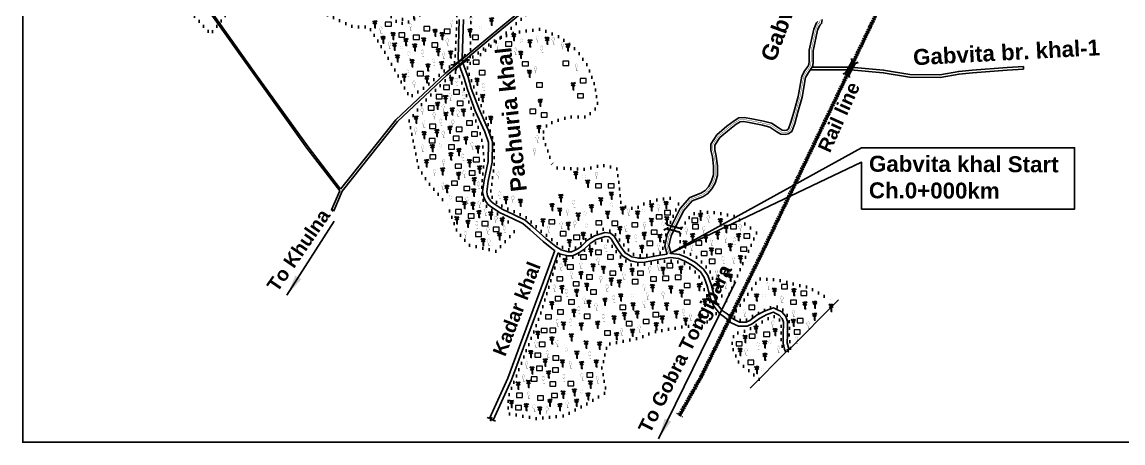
# Model space of a CAD drawing. Header units: millimetres. Extents: x 103 to 36356, y -175259 to -48.
# Drawn here: x 22846 to 26115, y -175259 to -174009 of the extents above; entities that cross this region are included whole.
import ezdxf

# ---------------------------------------------------------------- set-up
doc = ezdxf.new("R2010")
doc.units = ezdxf.units.MM
doc.header["$MEASUREMENT"] = 0
for name, pattern in [('CENTERX2', [4, 2.5, -0.5, 0.5, -0.5]), ('DASHED2', [0.375, 0.25, -0.125]), ('DOT2', [0.125, 0, -0.125]), ('HIDDENX2', [0.75, 0.5, -0.25])]:
    doc.linetypes.add(name, pattern=pattern)
for name, color, linetype in [('boundary', 7, 'Continuous'), ('Home Stead', 151, 'Continuous'), ('Khal', 4, 'Continuous'), ('TEXT', 5, 'Continuous'), ('Trees', 77, 'Continuous')]:
    doc.layers.add(name, color=color, linetype=linetype)
for name, color, linetype, lineweight in [('Bridge or Culvert', 7, 'Continuous', 25), ('Earthan Road', 7, 'DASHED2', 9), ('HOUSE', 144, 'Continuous', 18), ('PUCCA ROAD', 1, 'Continuous', 30), ('Rail Line', 14, 'TRACKS', 35)]:
    doc.layers.add(name, color=color, linetype=linetype, lineweight=lineweight)
doc.styles.get("Standard").update_dxf_attribs({"font": 'arial.ttf'})
doc.styles.add('sum', font='arialbd.ttf')
doc.linetypes.add('TRACKS', pattern='A,0.15,[130,ltypeshp.shx,S=0.25,R=0,X=0,Y=0],0.15', length=0.3)
doc.dimstyles.get("Standard").update_dxf_attribs({"dimtxt": 0.18, "dimasz": 0.18, "dimexe": 0.18, "dimexo": 0.0625, "dimgap": 0.09, "dimtad": 0, "dimtih": 1, "dimtoh": 1, "dimdec": 4, "dimzin": 0, "dimdsep": 46, "dimtxsty": 'Standard', "dimblk": 'DATUMBLANK', "dimcen": 0.09, "dimadec": 0, "dimazin": 0, "dimtfac": 1, "dimtdec": 4, "dimtofl": 0, "dimtmove": 0, "dimatfit": 3, "dimfxl": 1, "dimtolj": 1, "dimtzin": 0, "dimarcsym": 0})

# ---------------------------------------------------------------- blocks, each defined once
blk = doc.blocks.new('A$C7FEE66E4')
at = {"layer": 'Trees', "linetype": 'Continuous', "const_width": 0.000142}
blk.add_lwpolyline([(0, 0, 0.606435), (0, 0.0049, 0.606435)], format="xyb", close=True, dxfattribs=at)
at = {"layer": 'Trees', "linetype": 'Continuous', "const_width": 0.000252}
for points in [[(0, 0), (0, -0.0029)], [(0, -0.0029), (0.0017, -0.0029)]]:
    blk.add_lwpolyline(points, dxfattribs=at)
blk = doc.blocks.new('A$C01DB3217')
at = {"layer": 'Trees', "color": 1, "lineweight": 30}
blk.add_lwpolyline([(0, 0.0028), (0, -0.0071), (0.0015, -0.0071)], dxfattribs=at)
for centre, start, end in [((-0.012, -0.0154), 41.2491, 62.6782), ((0.012, -0.0154), 117.3218, 138.7509)]:
    blk.add_arc(centre, 0.0195, start, end, dxfattribs=at)
blk = doc.blocks.new('_DatumBlank')
at = {"color": 0, "linetype": 'ByBlock', "lineweight": -2}
for p, q in [((0, 0.577), (-1, 0)), ((0, -0.577), (0, 0.577)), ((-1, 0), (0, -0.577))]:
    blk.add_line(p, q, dxfattribs=at)
blk = doc.blocks.new('A$C3B865840')
at = {"layer": 'Bridge or Culvert', "color": 7, "linetype": 'Continuous', "lineweight": 30}
for points in [[(0, 43.6), (13.8, 33.1), (91.3, 33.3), (105, 44.2)], [(0.2, 0), (13.9, 10.6), (91.4, 10.9), (105.2, 0.2)]]:
    blk.add_lwpolyline(points, dxfattribs=at)

msp = doc.modelspace()

# ---------------------------------------------------------------- linework, layer by layer
at = {"layer": 'boundary', "color": 0, "const_width": 4.59}
msp.add_lwpolyline([(22848.3, -171671.1), (27878.7, -171671.1), (27878.7, -175256.8), (22848.3, -175256.8), (22848.3, -171671.1)], dxfattribs=at)
at = {"layer": 'Earthan Road', "color": 7, "linetype": 'HIDDENX2', "ltscale": 10}
for points in [[(24795.2, -175174.2), (24858.8, -175061.3), (25044.5, -174682.6), (25222.8, -174310), (25361.4, -174020.4), (25660.8, -173380.4), (25747.9, -173203)], [(24802, -175178.4), (24865.9, -175065), (25051.7, -174686.1), (25230, -174313.5), (25368.6, -174023.8), (25668, -173383.9), (25755, -173206.8)], [(24788.8, -175170.1), (24798.4, -175176.2), (24798.2, -175177.2), (24799.1, -175175.6), (24798.9, -175176.6), (24807.5, -175181.7)]]:
    msp.add_lwpolyline(points, dxfattribs=at)
at = {"layer": 'Home Stead', "color": 7, "linetype": 'DOT2', "lineweight": 50, "ltscale": 159.474072, "flags": 128}
for points in [[(24176.5, -174131.2), (24179.5, -173947.3), (24157.5, -173917), (24123.3, -173911.6), (24086, -173928.3), (24040.7, -173977.8), (24008.8, -174001.1), (23991.2, -174009.4), (23976.2, -174001.4), (23966.6, -173980.8), (23964.6, -173945.6), (23971.5, -173889.7), (24006.1, -173796.2), (24007.9, -173747.9), (23994.2, -173721.7), (23944.1, -173712.1), (23900.5, -173720.5), (23833.5, -173756.7), (23814.7, -173757.9), (23803.3, -173744.7), (23808.9, -173714.6), (23822.9, -173645.2), (23800.3, -173586.4), (23768.2, -173531.8), (23778.2, -173489.2), (23811.5, -173424.5), (23826.8, -173365.5), (23809.9, -173318.5), (23733.8, -173208.6), (23716.8, -173123.6), (23695.3, -173047.2), (23690.8, -172971.7), (23708.1, -172944.9), (23828.8, -172865.7), (23971.5, -172779.4), (24144.6, -172667.2), (24227.9, -172579.2), (24395.7, -172366.2), (24423.5, -172295.4), (24479.3, -172221.9), (24517.7, -172194.5), (24581.2, -172166.2), (24645.4, -172137.7), (24741.9, -172111.8), (24796.2, -172074.6), (24840.7, -172037.4), (24862.5, -172017), (24869.1, -172005.4), (24903.4, -172018.7), (24990.6, -172048.7), (24979, -172073), (24964.9, -172101.8), (24925.6, -172128.7), (24892.8, -172149.7), (24877.2, -172152.5), (24834.3, -172153.4), (24791.2, -172156.3), (24768.9, -172165.8), (24761.6, -172174.9), (24763.3, -172197.5), (24762.7, -172253), (24754.8, -172369.3), (24753.2, -172392.3), (24765.8, -172503.6), (24757.4, -172557.3), (24765.5, -172632.9), (24772.7, -172646.9), (24780.4, -172656.9), (24819, -172678), (24840.4, -172685.2), (24850.9, -172694), (24853.4, -172700), (24844.3, -172791.8), (24865.4, -172844.2), (24913.2, -172934.4), (24905.5, -172973.3), (24880.1, -173020.6), (24864.7, -173112.2), (24840, -173199.5), (24833.2, -173245.7), (24833.9, -173383.5), (24809.4, -173447.8), (24696.6, -173536.1), (24612.8, -173546.9), (24522.9, -173580.3), (24424.8, -173615.7), (24374.9, -173655.6), (24307.8, -173712.7), (24309.6, -173804.3), (24342.2, -173845.4), (24353.1, -173934.3), (24341.9, -173988), (24253.6, -174067.6), (24176.5, -174131.2)], [(24058.2, -173950.8), (24100.1, -173916.1), (24119.5, -173911.8), (24134.5, -173921.9), (24138.9, -173950.8), (24131.8, -174128), (24034, -174209), (23996.9, -174231.8), (23958.7, -174162.3), (23926.7, -174104.2), (23896.2, -174056.1), (23875.7, -174023.8), (23829.5, -174023.8), (23778.4, -173999.9), (23736.8, -173980.3), (23686.5, -173949.5), (23656.8, -173950.1), (23507.4, -173936.5), (23477.3, -173881.6), (23477.3, -173842.3), (23536.2, -173655.2), (23529.4, -173521.5), (23473.5, -173409.7), (23417.5, -173255.1), (23377.8, -173142.4), (23416.7, -173091.6), (23514.8, -173036.7), (23563.5, -172996.9), (23589.6, -173005.4), (23621.9, -173052.9), (23647.8, -173117.4), (23647.8, -173188.6), (23689.3, -173248.5), (23723.1, -173286.7), (23746.7, -173367.3), (23724.6, -173427.8), (23712.2, -173503.9), (23728.6, -173551.1), (23762.8, -173614.2), (23756.9, -173693.8), (23752.7, -173750.9), (23769.7, -173780), (23826.9, -173770.1), (23861.4, -173748.5), (23896.4, -173735.6), (23929.7, -173723.5), (23951.1, -173742), (23946.7, -173768.6), (23917.5, -173864.2), (23917.5, -173921.8), (23926.3, -173965.2), (23946.1, -173999.9), (23968.7, -174013.6), (23992.9, -174009.6), (24031.9, -173977.4), (24058.2, -173950.8)], [(23474.4, -173958.7), (23406.1, -174044.2), (23306.7, -173936.7), (23202.6, -173909), (23081.1, -173875.4), (23010.4, -173631.2), (23030.8, -173383.5), (23103.6, -173268.7), (23229.9, -173199.6), (23310.8, -173158.8), (23352.6, -173168.8), (23409.9, -173324.1), (23467.2, -173479.6), (23505.9, -173582.5), (23498, -173698.8), (23458, -173839.7), (23469.5, -173904), (23474.4, -173958.7)], [(24795, -174548.6), (24763.3, -174622.8), (24749, -174669.2), (24749, -174691.1), (24735.6, -174696), (24686.5, -174703.1), (24658.3, -174698), (24623.7, -174660.6), (24606.2, -174637.6), (24592.1, -174629.3), (24571.5, -174624.5), (24534.6, -174643.1), (24510.7, -174662.5), (24487.8, -174681), (24468.5, -174684.8), (24444.8, -174675.5), (24382.2, -174625.6), (24342.7, -174588.7), (24259.6, -174550.2), (24236.8, -174523), (24248.1, -174429.1), (24248.1, -174368.8), (24225.6, -174299.1), (24168.7, -174151.9), (24167.3, -174126.1), (24195, -174104.1), (24256.8, -174059.4), (24310.8, -174040), (24384.7, -174030), (24437.4, -174051.3), (24476.9, -174078.2), (24498.8, -174101.4), (24525.2, -174139), (24547.1, -174197.2), (24556, -174258.5), (24522.9, -174290.6), (24468.8, -174290.6), (24406.6, -174311.6), (24390.6, -174342.7), (24402.6, -174378.7), (24419.6, -174429.8), (24434.7, -174441.9), (24518.9, -174445.9), (24569, -174433.8), (24612.1, -174443.9), (24619.1, -174495), (24624.7, -174547.8), (24642.3, -174561.9), (24669.7, -174561.9), (24699.2, -174545), (24741.3, -174534.5), (24780.7, -174531.7), (24795, -174548.6)], [(24307.6, -174631.5), (24253.7, -174689.7), (24174.3, -174671.2), (24137.2, -174630.6), (24108, -174551.1), (24051.5, -174485.8), (24023.2, -174440.8), (24004.7, -174348.2), (23995.9, -174302.3), (24032.7, -174253.2), (24105.7, -174179.4), (24130.9, -174158.1), (24140.6, -174160), (24161.3, -174216.2), (24210.6, -174351.1), (24218, -174416.5), (24211.1, -174498.5), (24211.1, -174532.2), (24226, -174557.2), (24288.5, -174600), (24307.6, -174631.5)], [(25027.2, -174634.7), (24961.7, -174781.4), (24937.6, -174836.4), (24909.5, -174805.9), (24888.1, -174747), (24846, -174704.2), (24799, -174686.8), (24801, -174624), (24835.3, -174579.2), (24859.7, -174571.9), (24904.6, -174575.2), (24962.6, -174585.7), (25027.2, -174634.7)], [(24907.3, -174874.6), (24880.6, -174825.4), (24853.4, -174757.7), (24810.3, -174724.9), (24767.8, -174717), (24690.5, -174728.4), (24653.6, -174730.4), (24619.8, -174704.2), (24594.9, -174670.2), (24583.4, -174656), (24562.3, -174657.5), (24531.2, -174675), (24494.6, -174702.7), (24475, -174709.1), (24461.1, -174706.4), (24442.1, -174702.1), (24437.5, -174709.6), (24381.9, -174886.7), (24288.6, -175124.2), (24290.3, -175171.5), (24371.2, -175186.1), (24455.5, -175178.4), (24530.4, -175138.8), (24581.2, -175107.8), (24567.4, -175036.5), (24583.8, -174966), (24647.4, -174953.1), (24684, -174945.6), (24718, -174929.8), (24817.8, -174912.6), (24866, -174912.6), (24907.3, -174874.6)], [(25127.8, -174977.8), (25127.6, -174977.6), (25123.2, -174937.2), (25125.2, -174903), (25120.1, -174882.2), (25110, -174868.2), (25093.7, -174854.9), (25071.8, -174854.9), (25014.7, -174882.1), (24993, -174896), (24974.6, -174894.5), (24960.7, -174885.2), (24966.9, -174866.5), (25033.9, -174771.3), (25089.7, -174774.8), (25141.9, -174788), (25181.4, -174796.8), (25251.9, -174837.2), (25260, -174844.5)], [(25034.7, -175069.5), (24973.6, -175019.1), (24952.7, -174971.8), (24959.4, -174935.2), (24999.1, -174925.4), (25045.2, -174898.2), (25073.6, -174882.9), (25088.2, -174885), (25099.8, -174900.3), (25099.6, -174961.7), (25110.2, -174993.6)]]:
    msp.add_lwpolyline(points, dxfattribs=at)
at = {"layer": 'HOUSE'}
for points in [[(23924.7, -174022), (23942.6, -174022), (23942.6, -174009.4), (23924.7, -174009.4), (23924.7, -174022)], [(24039, -174035.3), (24056.9, -174035.3), (24056.9, -174022.7), (24039, -174022.7), (24039, -174035.3)], [(24099.4, -174043.2), (24117.4, -174043.2), (24117.4, -174030.7), (24099.4, -174030.7), (24099.4, -174043.2)], [(23964.6, -174053.9), (23982.5, -174053.9), (23982.5, -174041.3), (23964.6, -174041.3), (23964.6, -174053.9)], [(24007.7, -174061.2), (24025.7, -174061.2), (24025.7, -174048.6), (24007.7, -174048.6), (24007.7, -174061.2)], [(24183.1, -174061.3), (24201, -174061.3), (24201, -174048.7), (24183.1, -174048.7), (24183.1, -174061.3)], [(24062.9, -174083.7), (24080.8, -174083.7), (24080.8, -174071.2), (24062.9, -174071.2), (24062.9, -174083.7)], [(24282, -174080.7), (24300, -174080.7), (24300, -174068.2), (24282, -174068.2), (24282, -174080.7)], [(24185.4, -174134.7), (24203.3, -174134.7), (24203.3, -174122.1), (24185.4, -174122.1), (24185.4, -174134.7)], [(24331.5, -174139.7), (24349.4, -174139.7), (24349.4, -174127.1), (24331.5, -174127.1), (24331.5, -174139.7)], [(24451.3, -174138), (24469.3, -174138), (24469.3, -174125.4), (24451.3, -174125.4), (24451.3, -174138)], [(24019.7, -174168.7), (24037.6, -174168.7), (24037.6, -174156.2), (24019.7, -174156.2), (24019.7, -174168.7)], [(24203.4, -174165.9), (24221.3, -174165.9), (24221.3, -174153.3), (24203.4, -174153.3), (24203.4, -174165.9)], [(24097.8, -174209.2), (24115.7, -174209.2), (24115.7, -174196.6), (24097.8, -174196.6), (24097.8, -174209.2)], [(24373.3, -174202.5), (24391.2, -174202.5), (24391.2, -174189.9), (24373.3, -174189.9), (24373.3, -174202.5)], [(24503.3, -174189.8), (24521.2, -174189.8), (24521.2, -174177.3), (24503.3, -174177.3), (24503.3, -174189.8)], [(24075.9, -174237.1), (24093.9, -174237.1), (24093.9, -174224.5), (24075.9, -174224.5), (24075.9, -174237.1)], [(24127.2, -174223.5), (24145.1, -174223.5), (24145.1, -174210.9), (24127.2, -174210.9), (24127.2, -174223.5)], [(24494.9, -174234.7), (24512.8, -174234.7), (24512.8, -174222.1), (24494.9, -174222.1), (24494.9, -174234.7)], [(24051.8, -174271), (24069.7, -174271), (24069.7, -174258.4), (24051.8, -174258.4), (24051.8, -174271)], [(24137.8, -174256.7), (24155.7, -174256.7), (24155.7, -174244.1), (24137.8, -174244.1), (24137.8, -174256.7)], [(24354.1, -174280.5), (24372, -174280.5), (24372, -174267.9), (24354.1, -174267.9), (24354.1, -174280.5)], [(24387.4, -174291.8), (24405.3, -174291.8), (24405.3, -174279.2), (24387.4, -174279.2), (24387.4, -174291.8)], [(24056.3, -174325.3), (24074.2, -174325.3), (24074.2, -174312.7), (24056.3, -174312.7), (24056.3, -174325.3)], [(24134.8, -174334.3), (24152.7, -174334.3), (24152.7, -174321.8), (24134.8, -174321.8), (24134.8, -174334.3)], [(24165.7, -174315.5), (24183.6, -174315.5), (24183.6, -174302.9), (24165.7, -174302.9), (24165.7, -174315.5)], [(24054.8, -174367.5), (24072.7, -174367.5), (24072.7, -174354.9), (24054.8, -174354.9), (24054.8, -174367.5)], [(24125.7, -174360.7), (24143.6, -174360.7), (24143.6, -174348.1), (24125.7, -174348.1), (24125.7, -174360.7)], [(24180.8, -174347.9), (24198.7, -174347.9), (24198.7, -174335.3), (24180.8, -174335.3), (24180.8, -174347.9)], [(24112.1, -174386.3), (24130.1, -174386.3), (24130.1, -174373.8), (24112.1, -174373.8), (24112.1, -174386.3)], [(24057.1, -174415.7), (24075, -174415.7), (24075, -174403.2), (24057.1, -174403.2), (24057.1, -174415.7)], [(24186, -174424), (24204, -174424), (24204, -174411.5), (24186, -174411.5), (24186, -174424)], [(24132.5, -174443.6), (24150.4, -174443.6), (24150.4, -174431.1), (24132.5, -174431.1), (24132.5, -174443.6)], [(24173.2, -174464), (24191.2, -174464), (24191.2, -174451.4), (24173.2, -174451.4), (24173.2, -174464)], [(24121.2, -174494.1), (24139.1, -174494.1), (24139.1, -174481.6), (24121.2, -174481.6), (24121.2, -174494.1)], [(24548.9, -174501.7), (24566.8, -174501.7), (24566.8, -174489.2), (24548.9, -174489.2), (24548.9, -174501.7)], [(24586, -174501.7), (24603.9, -174501.7), (24603.9, -174489.2), (24586, -174489.2), (24586, -174501.7)], [(24157.4, -174509.9), (24175.3, -174509.9), (24175.3, -174497.4), (24157.4, -174497.4), (24157.4, -174509.9)], [(24135.5, -174541.6), (24153.4, -174541.6), (24153.4, -174529.1), (24135.5, -174529.1), (24135.5, -174541.6)], [(24133.2, -174578.8), (24151.2, -174578.8), (24151.2, -174566.2), (24133.2, -174566.2), (24133.2, -174578.8)], [(24171, -174591.4), (24188.9, -174591.4), (24188.9, -174578.8), (24171, -174578.8), (24171, -174591.4)], [(24728.8, -174594), (24746.7, -174594), (24746.7, -174581.5), (24728.8, -174581.5), (24728.8, -174594)], [(24753.7, -174581.3), (24771.7, -174581.3), (24771.7, -174568.7), (24753.7, -174568.7), (24753.7, -174581.3)], [(24211.7, -174614), (24229.6, -174614), (24229.6, -174601.4), (24211.7, -174601.4), (24211.7, -174614)], [(24244.9, -174631.3), (24262.8, -174631.3), (24262.8, -174618.8), (24244.9, -174618.8), (24244.9, -174631.3)], [(24410.3, -174608.6), (24428.2, -174608.6), (24428.2, -174596.1), (24410.3, -174596.1), (24410.3, -174608.6)], [(24549.5, -174611.7), (24567.4, -174611.7), (24567.4, -174599.1), (24549.5, -174599.1), (24549.5, -174611.7)], [(24596.9, -174613.5), (24614.8, -174613.5), (24614.8, -174600.9), (24596.9, -174600.9), (24596.9, -174613.5)], [(24656.5, -174617.7), (24674.4, -174617.7), (24674.4, -174605.2), (24656.5, -174605.2), (24656.5, -174617.7)], [(24835, -174604.6), (24852.9, -174604.6), (24852.9, -174592.1), (24835, -174592.1), (24835, -174604.6)], [(24836.8, -174623.2), (24854.7, -174623.2), (24854.7, -174610.7), (24836.8, -174610.7), (24836.8, -174623.2)], [(24949.2, -174622.8), (24967.1, -174622.8), (24967.1, -174610.2), (24949.2, -174610.2), (24949.2, -174622.8)], [(24192.1, -174645.6), (24210, -174645.6), (24210, -174633.1), (24192.1, -174633.1), (24192.1, -174645.6)], [(24443.7, -174643.9), (24461.7, -174643.9), (24461.7, -174631.3), (24443.7, -174631.3), (24443.7, -174643.9)], [(24483.8, -174654.8), (24501.8, -174654.8), (24501.8, -174642.2), (24483.8, -174642.2), (24483.8, -174654.8)], [(24713.6, -174639.6), (24731.6, -174639.6), (24731.6, -174627.1), (24713.6, -174627.1), (24713.6, -174639.6)], [(24989.5, -174651.1), (25007.4, -174651.1), (25007.4, -174638.5), (24989.5, -174638.5), (24989.5, -174651.1)], [(24548.4, -174699), (24566.4, -174699), (24566.4, -174686.5), (24548.4, -174686.5), (24548.4, -174699)], [(24700.9, -174672.4), (24718.8, -174672.4), (24718.8, -174659.9), (24700.9, -174659.9), (24700.9, -174672.4)], [(24846.5, -174671.9), (24864.5, -174671.9), (24864.5, -174659.3), (24846.5, -174659.3), (24846.5, -174671.9)], [(24904.9, -174696.2), (24922.9, -174696.2), (24922.9, -174683.6), (24904.9, -174683.6), (24904.9, -174696.2)], [(24979.7, -174690), (24997.7, -174690), (24997.7, -174677.4), (24979.7, -174677.4), (24979.7, -174690)], [(24503.9, -174713.5), (24521.9, -174713.5), (24521.9, -174700.9), (24503.9, -174700.9), (24503.9, -174713.5)], [(24584, -174712.9), (24602, -174712.9), (24602, -174700.3), (24584, -174700.3), (24584, -174712.9)], [(24862.5, -174702.8), (24880.4, -174702.8), (24880.4, -174690.3), (24862.5, -174690.3), (24862.5, -174702.8)], [(24886.3, -174725.8), (24904.3, -174725.8), (24904.3, -174713.3), (24886.3, -174713.3), (24886.3, -174725.8)], [(24465, -174742.9), (24483, -174742.9), (24483, -174730.4), (24465, -174730.4), (24465, -174742.9)], [(24591.3, -174761.2), (24609.2, -174761.2), (24609.2, -174748.7), (24591.3, -174748.7), (24591.3, -174761.2)], [(24673.6, -174761.2), (24691.5, -174761.2), (24691.5, -174748.7), (24673.6, -174748.7), (24673.6, -174761.2)], [(24760.9, -174739), (24778.8, -174739), (24778.8, -174726.5), (24760.9, -174726.5), (24760.9, -174739)], [(24922.6, -174756.3), (24940.6, -174756.3), (24940.6, -174743.8), (24922.6, -174743.8), (24922.6, -174756.3)], [(24433.9, -174777.9), (24451.8, -174777.9), (24451.8, -174765.4), (24433.9, -174765.4), (24433.9, -174777.9)], [(24482.3, -174792.9), (24500.2, -174792.9), (24500.2, -174780.4), (24482.3, -174780.4), (24482.3, -174792.9)], [(24521.7, -174772.4), (24539.7, -174772.4), (24539.7, -174759.8), (24521.7, -174759.8), (24521.7, -174772.4)], [(24658, -174786.3), (24675.9, -174786.3), (24675.9, -174773.7), (24658, -174773.7), (24658, -174786.3)], [(24711.9, -174778.5), (24729.9, -174778.5), (24729.9, -174765.9), (24711.9, -174765.9), (24711.9, -174778.5)], [(24748.1, -174776.8), (24766, -174776.8), (24766, -174764.3), (24748.1, -174764.3), (24748.1, -174776.8)], [(24785.3, -174773.5), (24803.3, -174773.5), (24803.3, -174760.9), (24785.3, -174760.9), (24785.3, -174773.5)], [(24812, -174797.9), (24830, -174797.9), (24830, -174785.4), (24812, -174785.4), (24812, -174797.9)], [(24534, -174816.8), (24551.9, -174816.8), (24551.9, -174804.3), (24534, -174804.3), (24534, -174816.8)], [(25101.1, -174801.2), (25119, -174801.2), (25119, -174788.6), (25101.1, -174788.6), (25101.1, -174801.2)], [(25158.7, -174821), (25176.6, -174821), (25176.6, -174808.5), (25158.7, -174808.5), (25158.7, -174821)], [(24428.9, -174836.8), (24446.8, -174836.8), (24446.8, -174824.3), (24428.9, -174824.3), (24428.9, -174836.8)], [(24468.4, -174846.8), (24486.3, -174846.8), (24486.3, -174834.3), (24468.4, -174834.3), (24468.4, -174846.8)], [(24620.7, -174862.9), (24638.7, -174862.9), (24638.7, -174850.4), (24620.7, -174850.4), (24620.7, -174862.9)], [(24812, -174847.4), (24830, -174847.4), (24830, -174834.8), (24812, -174834.8), (24812, -174847.4)], [(25003.9, -174862.5), (25021.9, -174862.5), (25021.9, -174850), (25003.9, -174850), (25003.9, -174862.5)], [(25127.3, -174847.2), (25145.3, -174847.2), (25145.3, -174834.6), (25127.3, -174834.6), (25127.3, -174847.2)], [(24400.5, -174890.7), (24418.4, -174890.7), (24418.4, -174878.2), (24400.5, -174878.2), (24400.5, -174890.7)], [(24436.1, -174876.3), (24454, -174876.3), (24454, -174863.7), (24436.1, -174863.7), (24436.1, -174876.3)], [(24515.1, -174889.6), (24533, -174889.6), (24533, -174877.1), (24515.1, -174877.1), (24515.1, -174889.6)], [(24719.2, -174884.1), (24737.1, -174884.1), (24737.1, -174871.5), (24719.2, -174871.5), (24719.2, -174884.1)], [(24640.2, -174911.3), (24658.1, -174911.3), (24658.1, -174898.7), (24640.2, -174898.7), (24640.2, -174911.3)], [(24690.2, -174904.6), (24708.2, -174904.6), (24708.2, -174892.1), (24690.2, -174892.1), (24690.2, -174904.6)], [(25147.1, -174902.1), (25165.1, -174902.1), (25165.1, -174889.6), (25147.1, -174889.6), (25147.1, -174902.1)], [(24387.7, -174931.5), (24405.6, -174931.5), (24405.6, -174918.9), (24387.7, -174918.9), (24387.7, -174931.5)], [(24413.3, -174930.9), (24431.2, -174930.9), (24431.2, -174918.4), (24413.3, -174918.4), (24413.3, -174930.9)], [(24575.1, -174938.5), (24593.1, -174938.5), (24593.1, -174926), (24575.1, -174926), (24575.1, -174938.5)], [(25005.2, -174948.1), (25023.1, -174948.1), (25023.1, -174935.6), (25005.2, -174935.6), (25005.2, -174948.1)], [(25048, -174943), (25066, -174943), (25066, -174930.5), (25048, -174930.5), (25048, -174943)], [(25138.2, -174936), (25156.1, -174936), (25156.1, -174923.5), (25138.2, -174923.5), (25138.2, -174936)], [(24381, -174972.6), (24399, -174972.6), (24399, -174960.1), (24381, -174960.1), (24381, -174972.6)], [(24966.2, -174971.1), (24984.1, -174971.1), (24984.1, -174958.6), (24966.2, -174958.6), (24966.2, -174971.1)], [(24368.8, -175004.8), (24386.7, -175004.8), (24386.7, -174992.3), (24368.8, -174992.3), (24368.8, -175004.8)], [(24422.2, -175013.2), (24440.1, -175013.2), (24440.1, -175000.6), (24422.2, -175000.6), (24422.2, -175013.2)], [(25001.4, -175026.1), (25019.3, -175026.1), (25019.3, -175013.5), (25001.4, -175013.5), (25001.4, -175026.1)], [(24373.2, -175043.7), (24391.2, -175043.7), (24391.2, -175031.2), (24373.2, -175031.2), (24373.2, -175043.7)], [(24421.1, -175048.7), (24439, -175048.7), (24439, -175036.2), (24421.1, -175036.2), (24421.1, -175048.7)], [(24357.7, -175075.4), (24375.6, -175075.4), (24375.6, -175062.9), (24357.7, -175062.9), (24357.7, -175075.4)], [(24412.7, -175090.4), (24430.7, -175090.4), (24430.7, -175077.9), (24412.7, -175077.9), (24412.7, -175090.4)], [(24466.7, -175089.3), (24484.6, -175089.3), (24484.6, -175076.8), (24466.7, -175076.8), (24466.7, -175089.3)], [(24523.4, -175063.2), (24541.3, -175063.2), (24541.3, -175050.6), (24523.4, -175050.6), (24523.4, -175063.2)], [(24313.7, -175123.8), (24331.7, -175123.8), (24331.7, -175111.2), (24313.7, -175111.2), (24313.7, -175123.8)], [(24417.7, -175124.3), (24435.7, -175124.3), (24435.7, -175111.8), (24417.7, -175111.8), (24417.7, -175124.3)], [(24376.6, -175132.1), (24394.5, -175132.1), (24394.5, -175119.6), (24376.6, -175119.6), (24376.6, -175132.1)], [(24311, -175160.4), (24328.9, -175160.4), (24328.9, -175147.9), (24311, -175147.9), (24311, -175160.4)]]:
    msp.add_lwpolyline(points, dxfattribs=at)
at = {"layer": 'Khal', "lineweight": 25, "ltscale": 0.1}
for points in [[(24427.6, -174688.1), (24424, -174685.7), (24393.3, -174661.3), (24354.4, -174626.3), (24333.1, -174607.7), (24302.5, -174592.8), (24266, -174575.4), (24237.4, -174556.6), (24229.2, -174550), (24222.4, -174540.7), (24216.9, -174529.4), (24213.7, -174513.7), (24218, -174479.6), (24230.2, -174423.7), (24230.8, -174366.8), (24220, -174335.3), (24191.9, -174272.8), (24168.5, -174210), (24159, -174177.1), (24143.9, -174136.6), (24141.2, -174117.6), (24144.4, -174001.5)], [(24761.4, -174698), (24740.3, -174701.4), (24693, -174709.9), (24677.3, -174710.8), (24657.1, -174706.9), (24636.7, -174694.6), (24623.9, -174677.1), (24613.8, -174661), (24604.4, -174645.5), (24593.5, -174635.7), (24576.5, -174634.1), (24546.1, -174643.7), (24525.2, -174657), (24506.7, -174675.1), (24496.2, -174682.2), (24486.1, -174687.9), (24477.7, -174691.2), (24467.9, -174691.4), (24446.4, -174686.1), (24431, -174676), (24401.1, -174652.2), (24362.4, -174617.4), (24339.8, -174597.6), (24307.7, -174582), (24271.9, -174565), (24244.5, -174546.9), (24238, -174541.6), (24232.7, -174534.4), (24228.3, -174525.5), (24225.9, -174513.3), (24229.8, -174481.6), (24242.1, -174425), (24242.9, -174364.9), (24231.2, -174330.9), (24203, -174268.2), (24179.9, -174206.2), (24170.4, -174173.3), (24155.6, -174133.7), (24153.3, -174116.9), (24156.4, -174001.9)], [(25186.4, -174151.5), (25305.9, -174151.5), (25403.3, -174159.7), (25481.3, -174173), (25572.2, -174173.9), (25628.4, -174163.8), (25667.7, -174160.4), (25771.2, -174152.1), (25819.6, -174149.6)], [(25191.3, -174143.5), (25306.3, -174143.5), (25404.3, -174151.7), (25482, -174165), (25571.5, -174165.9), (25627.3, -174155.9), (25667, -174152.5), (25770.7, -174144.1), (25819.2, -174141.6)], [(25819.6, -174149.6), (25819.2, -174141.6)], [(25114.3, -174989.4), (25110.3, -174980.6), (25106.1, -174962.9), (25106.4, -174937.6), (25106.5, -174900.1), (25103.2, -174889.3), (25094.1, -174879.8), (25082.4, -174873.3), (25077, -174871.1), (25057.6, -174878), (25035.6, -174889.2), (25013.5, -174905.4), (24998.7, -174912.3), (24973.3, -174912.3), (24951.9, -174901.9), (24932, -174885.5), (24916.6, -174874.8), (24899.6, -174852.8), (24890.2, -174830), (24880.7, -174792.3), (24871.8, -174767.4), (24860.6, -174751.4), (24839.2, -174733.2), (24814.3, -174718.9), (24795.4, -174711.2), (24771.8, -174708.5), (24742.3, -174713.2), (24694.4, -174721.8), (24676.5, -174722.9), (24652.8, -174718.2), (24628.5, -174703.6), (24614, -174683.8), (24603.6, -174667.3), (24595.1, -174653.2), (24588.4, -174647.3), (24577.8, -174646.3), (24551.2, -174654.7), (24532.7, -174666.5), (24514.3, -174684.5), (24502.5, -174692.4), (24491.3, -174698.8), (24480.1, -174703.1), (24466.6, -174703.5), (24441.6, -174697.3), (24437.9, -174694.9)], [(24427.6, -174688.1), (24394.6, -174779.7), (24288.4, -175066.6), (24233.8, -175186)], [(24437.9, -174694.9), (24405.8, -174783.8), (24299.5, -175071.2), (24244.5, -175191.4)], [(25124, -174981.6), (25121.8, -174976.7), (25118.2, -174961.5), (25118.4, -174937.6), (25118.5, -174898.4), (25113.8, -174883.1), (25101.5, -174870.2), (25087.6, -174862.5), (25077.3, -174858.3), (25052.9, -174866.9), (25029.2, -174878.9), (25007.4, -174895.1), (24996.1, -174900.3), (24976, -174900.3), (24958.4, -174891.8), (24939.3, -174876), (24925, -174866), (24910.1, -174846.7), (24901.7, -174826.3), (24892.2, -174788.8), (24882.5, -174761.9), (24869.6, -174743.2), (24846.1, -174723.3), (24819.6, -174708.1), (24798.4, -174699.4), (24773.5, -174696.6)], [(25007.7, -175096.7), (25118.1, -174985.6), (25121.5, -174988.9), (25117.8, -174981.8), (25120.8, -174984.8), (25269.8, -174834.5)], [(24226.8, -175183.3), (24237.5, -175187.5), (24236.8, -175193), (24241.2, -175183.8), (24240.2, -175189.4), (24251.9, -175194.8)]]:
    msp.add_lwpolyline(points, dxfattribs=at)
at = {"layer": 'Khal', "color": 3, "lineweight": 25, "ltscale": 0.1}
for points in [[(24761.4, -174698), (24754.6, -174674.7), (24761.6, -174639.8), (24800.2, -174562.9), (24829, -174530.1), (24861.8, -174517.6), (24874.6, -174509.4), (24884.4, -174498.1), (24892.6, -174483.4), (24898.9, -174462.8), (24899.3, -174437.2), (24895.7, -174409.4), (24890.9, -174390), (24891.1, -174371.7), (24908.6, -174344.5), (24938.9, -174318.7), (24960, -174302.4), (24974.2, -174294), (24989.9, -174292.8), (25012.7, -174296.6), (25047.5, -174303.7), (25071.7, -174309.9), (25093.9, -174324.7), (25102.7, -174330.5), (25110.8, -174331.2), (25116.4, -174330.1), (25122.1, -174326.2), (25129.1, -174306.7), (25138.2, -174274), (25150.1, -174229.9), (25161, -174169.9), (25170.7, -174152.9), (25178.9, -174141.2), (25181.8, -174135.6), (25182.7, -174125.9), (25183.5, -174093), (25196.6, -174030.2), (25204.6, -174011.7), (25208.7, -174007.7)], [(24773.5, -174696.6), (24766.9, -174674.1), (24773, -174643.8), (24810.2, -174569.6), (24836, -174540.2), (24867.3, -174528.3), (24882.5, -174518.5), (24894.2, -174505), (24903.7, -174488.1), (24910.8, -174464.6), (24911.4, -174436.5), (24907.5, -174407.2), (24902.9, -174388.6), (24903.1, -174375.3), (24917.7, -174352.5), (24946.5, -174328), (24966.7, -174312.4), (24977.9, -174305.8), (24989.4, -174304.8), (25010.4, -174308.4), (25044.8, -174315.4), (25066.7, -174321), (25087.3, -174334.8), (25098.7, -174342.1), (25111.5, -174343.3), (25121.2, -174341.4), (25132.1, -174333.8), (25140.6, -174310.4), (25149.8, -174277.2), (25161.9, -174232.5), (25172.4, -174174.1), (25180.8, -174159.4), (25189.2, -174147.5), (25193.6, -174139), (25194.7, -174126.6), (25195.5, -174094.4), (25208.1, -174033.8), (25214.6, -174018.7), (25219.8, -174013.7), (25222, -174001.7)]]:
    msp.add_lwpolyline(points, dxfattribs=at)
at = {"layer": 'Khal', "color": 7, "linetype": 'CENTERX2', "lineweight": 30, "ltscale": 5}
msp.add_lwpolyline([(24767.1, -174696.3, 1.01, 1.01, 0), (24760.8, -174674.4, 1.01, 1.01, 0), (24767.3, -174641.8, 1.01, 1.01, 0), (24805.2, -174566.3, 1.01, 1.01, 0), (24832.5, -174535.2, 1.01, 1.01, 0), (24864.5, -174522.9, 1.01, 1.01, 0), (24878.5, -174514, 1.01, 1.01, 0), (24889.3, -174501.5, 1.01, 1.01, 0), (24898.2, -174485.8, 1.01, 1.01, 0), (24904.8, -174463.7, 1.01, 1.01, 0), (24905.4, -174436.9, 1.01, 1.01, 0), (24901.6, -174408.3, 1.01, 1.01, 0), (24896.9, -174389.3, 1.01, 1.01, 0), (24897.1, -174373.5, 1.01, 1.01, 0), (24913.2, -174348.5, 1.01, 1.01, 0), (24942.7, -174323.4, 1.01, 1.01, 0), (24963.4, -174307.4, 1.01, 1.01, 0), (24976.1, -174299.9, 1.01, 1.01, 0), (24989.7, -174298.8, 1.01, 1.01, 0), (25011.6, -174302.5, 1.01, 1.01, 0), (25046.1, -174309.6, 1.01, 1.01, 0), (25069.2, -174315.4, 1.01, 1.01, 0), (25090.6, -174329.7, 1.01, 1.01, 0), (25100.7, -174336.3, 1.01, 1.01, 0), (25111.1, -174337.3, 1.01, 1.01, 0), (25118.8, -174335.8, 1.01, 1.01, 0), (25127.1, -174330, 1.01, 1.01, 0), (25134.8, -174308.5, 1.01, 1.01, 0), (25144, -174275.6, 1.01, 1.01, 0), (25156, -174231.2, 1.01, 1.01, 0), (25166.7, -174172, 1.01, 1.01, 0), (25175.7, -174156.2, 1.01, 1.01, 0), (25184, -174144.3, 1.01, 1.01, 0), (25187.7, -174137.3, 1.01, 1.01, 0), (25188.7, -174126.2, 1.01, 1.01, 0), (25189.5, -174093.7, 1.01, 1.01, 0), (25202.3, -174032, 1.01, 1.01, 0), (25209.6, -174015.2, 1.01, 1.01, 0), (25214.3, -174010.7, 1.01, 1.01, 0), (25215.8, -174002.3, 1.01, 1.01, 0)], format="xyseb", dxfattribs=at)
at = {"layer": 'PUCCA ROAD', "lineweight": 25}
for points in [[(23771.6, -174569.7), (23796.6, -174511.2), (23961, -174304.3), (24107.2, -174167.2), (24243.4, -174053.2), (24562.9, -173789.9), (24720.4, -173660.1), (24818.1, -173536.8), (24910.2, -173363.7), (25060.9, -173094.5), (25249.9, -172748.9), (25345.7, -172581.7), (25440.8, -172464.9), (25505.1, -172403.5)], [(23789.3, -174510.4), (23692, -174383.3), (23534.8, -174165.5), (23404.2, -173982.1), (23317.9, -173858.9), (23299.4, -173803.5), (23307.6, -173709.8), (23326.1, -173625.5), (23287.9, -173520.2), (23274.1, -173437.6), (23213.2, -173330.3), (23137.4, -173230)], [(23792, -174505.7), (23696, -174380.3), (23538.9, -174162.6), (23408.3, -173979.3), (23322.4, -173856.6), (23304.5, -173802.9), (23312.6, -173710.6), (23331.3, -173625.2), (23292.8, -173518.9), (23278.9, -173435.9), (23217.4, -173327.6), (23141.4, -173227)], [(23792, -174505.7), (23955.8, -174299.5), (24102.5, -174162), (24238.9, -174047.8), (24558.5, -173784.5), (24715.4, -173655.2), (24812.2, -173533), (24904.1, -173360.4), (24952.8, -173273.4)], [(23765.3, -174566.8), (23789.3, -174510.4)], [(23763.9, -174566.2), (23767.5, -174567.8), (23767.1, -174570.8), (23769.2, -174565.9), (23768.8, -174568.7), (23773.2, -174570.3)]]:
    msp.add_lwpolyline(points, dxfattribs=at)
at = {"layer": 'Rail Line', "color": 212, "ltscale": 10, "true_color": 0xc529d6}
msp.add_lwpolyline([(24798.7, -175176.1), (24862.4, -175063.1), (25048.1, -174684.3), (25226.4, -174311.8), (25365, -174022.1), (25664.4, -173382.1), (25751.5, -173204.8)], dxfattribs=at)
at = {"layer": 'TEXT', "color": 7}
msp.add_lwpolyline([(25338.7, -174382.4), (25971.2, -174382.4), (25971.2, -174564.6), (25338.7, -174564.6), (25338.7, -174564.6), (25338.7, -174564.6), (25338.7, -174425.7), (24769.7, -174696.1)], close=True, dxfattribs=at)

# ---------------------------------------------------------------- block references
at = {"layer": 'Home Stead', "color": 7, "linetype": 'DOT2', "lineweight": 50, "ltscale": 159.474072, "xscale": 2684.416169053271, "yscale": 2684.416169053275, "zscale": 2684.41616905327}
msp.add_blockref('A$C7FEE66E4', (24978.4, -174623), dxfattribs=at)
at = {"layer": 'Khal', "lineweight": 25, "ltscale": 0.1, "zscale": 0.5}
for p, xscale, yscale, rotation in [((24161.2, -174105), 0.5000000000263114, 0.5000000000181899, 217.0324263087987), ((25302.8, -174174.2), 0.5000000000213705, 0.5000000000218279, 60.5144335137791), ((24807.8, -174619.1), 0.5000000000229973, 0.5000000000181899, 165.3996790822821)]:
    msp.add_blockref('A$C3B865840', p, dxfattribs=dict(at, xscale=xscale, yscale=yscale, rotation=rotation))
at = {"layer": 'Trees', "linetype": 'DOT2', "ltscale": 0.2, "xscale": 2684.416169053271, "yscale": 2684.416169053275, "zscale": 2684.41616905327}
for p in [(24178.5, -174003.9), (23911.2, -174035.7), (23998.8, -174025.8), (24121.9, -174017.1), (24206.8, -174032.1), (24108.5, -174070.9), (24328.4, -174070.8), (24376.3, -174062.6), (24423.2, -174066.9), (23937, -174080.8), (23972.3, -174091.5), (23994.9, -174109.5), (24034.5, -174104.7), (24097.4, -174110.7), (24256.5, -174083.7), (24310.5, -174098.7), (24388.8, -174093), (24450.7, -174082.6), (24068.1, -174130.8), (23990.9, -174162.9), (24370.6, -174153.7), (24492.2, -174146.2), (24010.3, -174196.5), (24135.4, -174189), (24215.8, -174204.6), (24117.2, -174234.2), (24156.4, -174228.3), (24096.6, -174267.1), (24034.1, -174276.6), (24069.7, -174290.4), (24140.2, -174282.9), (24015.1, -174335.9), (24038.8, -174314.9), (24089.1, -174309.8), (24125.1, -174312.2), (24096.6, -174345), (24375.6, -174358.9), (24034.9, -174386.9), (24087.9, -174381.4), (24182.3, -174379.1), (24367.5, -174397.4), (24097.4, -174429.8), (24154.5, -174413.6), (24070.4, -174458.6), (24158.5, -174463), (24259.5, -174466.4), (24551.7, -174467.4), (24094.7, -174498.5), (24200.8, -174496.7), (24514.6, -174474.4), (24117.6, -174536.7), (24263.1, -174525.2), (24167.5, -174541.6), (24203.5, -174553.3), (24303.3, -174537.8), (24483.9, -174551.4), (24596.8, -174557.7), (24736.1, -174563.5), (24221.9, -174576.7), (24252.9, -174598.2), (24465.4, -174576.3), (24517.5, -174583.2), (24646.9, -174576.6), (24690.8, -174575.5), (24883.4, -174595.5), (24195.8, -174613.5), (24229.1, -174631), (24278.1, -174627.4), (24409.2, -174625.4), (24446.8, -174614.5), (24487.4, -174612.1), (24521.6, -174620.8), (24638.5, -174624.6), (24694.2, -174617.1), (24749.3, -174615.1), (24818.1, -174632.8), (24870.2, -174628.8), (24163, -174642.7), (24232.2, -174666), (24667.1, -174653.8), (24893.3, -174665.1), (24934, -174656.3), (24960.8, -174661.8), (24578.9, -174683), (24735.9, -174679.8), (24833.9, -174680.9), (24505.1, -174733.3), (24556.5, -174722.2), (24927.4, -174718.2), (24958.6, -174717.5), (24446.1, -174739.2), (24477.3, -174762), (24632.8, -174766.1), (24709.9, -174747.7), (24736.6, -174739.5), (24908, -174757.1), (24564.6, -174776.3), (24934.7, -174793.4), (25061.1, -174795.3), (24426.3, -174802.4), (24462.1, -174815.5), (24582.7, -174801.6), (24658.1, -174828.9), (24692.9, -174800.2), (24702.4, -174825.5), (24749.6, -174822.7), (25049, -174826.8), (24515.2, -174838.2), (24550.7, -174856.8), (24602.7, -174834.3), (24692.9, -174849.3), (25102.1, -174835.5), (24498.8, -174866.9), (24572, -174889.6), (24809.6, -174873.9), (24830.8, -174887.6), (24880.7, -174882.1), (24991.4, -174876.1), (25136.7, -174877), (24435.6, -174904.6), (24473.9, -174903.3), (24678.5, -174922.4), (25075.1, -174909), (25180, -174910.7), (24626, -174931.9), (25145.8, -174956), (24371.5, -174967.8), (24434.7, -174966.1), (24463, -174989.2), (24995.2, -174990.5), (25031.1, -174973.1), (25067, -174965.5), (25091.4, -174983.4), (24406.9, -174997.3), (24531.3, -175000.6), (24343.7, -175029.4), (24474.4, -175029), (25044.1, -175048.6), (24334.8, -175069), (24393.8, -175073.7), (24454.1, -175067.8), (24508.9, -175064.8), (24554.5, -175073.5), (24349.6, -175120), (24507.7, -175113.7), (24366.4, -175157.9), (24464.7, -175147), (24404.4, -175164.3)]:
    msp.add_blockref('A$C7FEE66E4', p, dxfattribs=at)
at = {"layer": 'Trees', "ltscale": 0.1, "xscale": 2116.853959373475, "yscale": 2116.853959373471, "zscale": 2116.853959373464}
for p in [(24240.1, -174002.2), (23893.8, -174010.5), (24072.3, -174035.1), (24176, -174034.4), (23917.9, -174056), (23947.7, -174045.1), (23986, -174062.7), (24038.8, -174061.3), (24093.4, -174045.4), (24306.1, -174048), (24354.1, -174066.7), (24405, -174059.4), (23952.2, -174076.5), (24011.9, -174079.2), (24081.7, -174093), (24118.6, -174099.6), (24327, -174100.9), (24466.6, -174079), (23960.8, -174111.3), (24004.3, -174125.8), (24091.7, -174131.4), (23980.8, -174168.6), (24051.3, -174138.3), (24352.6, -174156.8), (24048.2, -174174.1), (24120.9, -174177.9), (24197.1, -174181.1), (24482.7, -174194.3), (24103.4, -174232.8), (24213.6, -174228.9), (24079.7, -174252.1), (24384.5, -174243.1), (24015.8, -174293.3), (24104.4, -174282.4), (24123.4, -174269.2), (24156.4, -174271.7), (24237.9, -174293.6), (24077.8, -174333.6), (24116.5, -174323.6), (24380.7, -174321.2), (24039.8, -174339.5), (24163.9, -174354.8), (24064.4, -174377.9), (24143, -174389.4), (24198.9, -174381.6), (24047, -174422.8), (24119.6, -174401.9), (24174.5, -174422.8), (24094.7, -174447.1), (24142.1, -174459.7), (24204.5, -174441.5), (24490.1, -174458.3), (24188.6, -174475.9), (24525.5, -174483.3), (24107.8, -174498.9), (24187.4, -174509.9), (24445.8, -174526.6), (24595.8, -174519), (24159.6, -174546.7), (24184.9, -174549.2), (24282.5, -174532.4), (24325.8, -174540.3), (24419.6, -174552.8), (24536.5, -174556.4), (24564.4, -174535.8), (24715.1, -174553.6), (24758.3, -174546.8), (24136.8, -174592.2), (24202.7, -174573.8), (24237.9, -174578.2), (24442.5, -174566.5), (24497.3, -174581.3), (24584.8, -174575.3), (24628.5, -174562.7), (24673.8, -174575), (24760.3, -174592.1), (24860.6, -174581.7), (24169.9, -174602.5), (24271.9, -174595.7), (24392.5, -174598.2), (24467.9, -174608.9), (24621.2, -174621.5), (24714.9, -174597.1), (24919.5, -174597.9), (24936.4, -174617.7), (24215.1, -174656.7), (24263.5, -174639.9), (24471.2, -174659.9), (24512.6, -174638.3), (24645.1, -174647.4), (24693.5, -174638.4), (24740.1, -174644.6), (24836.9, -174642.4), (24876.5, -174646), (24911.4, -174636.5), (24973.6, -174642.3), (24534.9, -174686.9), (24685.9, -174677.2), (24814.9, -174664.1), (24893, -174684.5), (24949, -174671.9), (24458.4, -174716.2), (24979.2, -174707.8), (24505.3, -174754.6), (24541.6, -174731.9), (24572.3, -174739), (24623.7, -174731.2), (24657.2, -174745.1), (24749.4, -174742.1), (24802.3, -174739.3), (24522.8, -174789.7), (24595.4, -174774.1), (24619.2, -174779.5), (24856.7, -174790.8), (24912.1, -174783.2), (24949.3, -174763.1), (24448.9, -174796.9), (24492.8, -174807.2), (24623.7, -174821), (24717.8, -174793.7), (24772.2, -174797.2), (24803.9, -174809.5), (25027.2, -174821), (25080, -174804.5), (25138, -174805.5), (24418.8, -174844.3), (24529.4, -174840.2), (24576.7, -174834), (24660.1, -174847.6), (24718.1, -174844.9), (24759.9, -174847.6), (24873.2, -174836.4), (25170.6, -174845.2), (25199.6, -174842.8), (25248.2, -174852.3), (24484.8, -174867.2), (24604, -174887), (24634.6, -174876.6), (24672.1, -174872), (24746.7, -174886.6), (24788.5, -174871.6), (24859.7, -174881.6), (25199, -174878.4), (24453.5, -174904.9), (24506.4, -174907.1), (24554.9, -174902.6), (24729.3, -174906.7), (24816.4, -174892.4), (25025.3, -174916.2), (25136.2, -174896.4), (24377.5, -174932.3), (24419.5, -174949.1), (24477, -174939.6), (24611.4, -174935.7), (24658.6, -174926.1), (24992.8, -174944.5), (25081.9, -174923.9), (24520.9, -174961.3), (24560.9, -174964.1), (24978.1, -174982.9), (25051.5, -174960.6), (24356.6, -174989.2), (24399.4, -175014.6), (24450.4, -175016.8), (24493.3, -174991.1), (24551.2, -175017), (25051.9, -174997.6), (24360.4, -175037.9), (24409.5, -175049.6), (24507.5, -175022.1), (25027.4, -175036.4), (24318.9, -175083), (24349.8, -175078.1), (24533.8, -175080), (24452.6, -175109.8), (24485.9, -175103.2), (24526.5, -175115.2), (24299.1, -175137.5), (24343.3, -175146.9), (24413.3, -175133.7), (24442.9, -175146.5), (24492.4, -175133.8), (24383.2, -175157)]:
    msp.add_blockref('A$C01DB3217', p, dxfattribs=at)

# ---------------------------------------------------------------- texts
at = {"layer": 'TEXT', "color": 7, "attachment_point": 1, "style": 'sum'}
for s, insert, char_height, width, rotation in [('Gabvita khal', (25037.4, -174113.9), 47.386, 917.271, 69.5574), ('Gabvita br. khal-1', (25490.5, -174090.5), 47.386, 917.271, 3.1023), ('Pachuria khal', (24298.1, -174515.3), 47.386, 917.271, 96.2675), ('Rail line ', (25207.2, -174383.1), 41.07, 795.064, 65.7138), ('Gabvita khal Start\\PCh.0+000km', (25360.9, -174406.2), 47.386, 917.271, 359.7933), ('To Khulna', (23570.3, -174790.6), 41.07, 795.064, 55.4169), ('Kadar khal', (24242.1, -174989.8), 41.07, 795.064, 68.6129), ('To Gobra Tongipara ', (24673.8, -175215.1), 41.073, 795.064, 63.5062)]:
    msp.add_mtext(s, dxfattribs=dict(at, insert=insert, char_height=char_height, width=width, rotation=rotation))

# ---------------------------------------------------------------- leaders
at = {"layer": 'TEXT', "color": 0, "lineweight": 25}
for points in [[(23632.6, -174820.5), (23772.5, -174600.8)], [(24736.1, -175247), (24964.5, -174780.5)]]:
    msp.add_leader(points, dimstyle='Standard', override={"dimscale": 0.5, "dimasz": 125, "dimgap": 0.09, "dimtad": 0}, dxfattribs=at)

doc.saveas('drawing.dxf')
